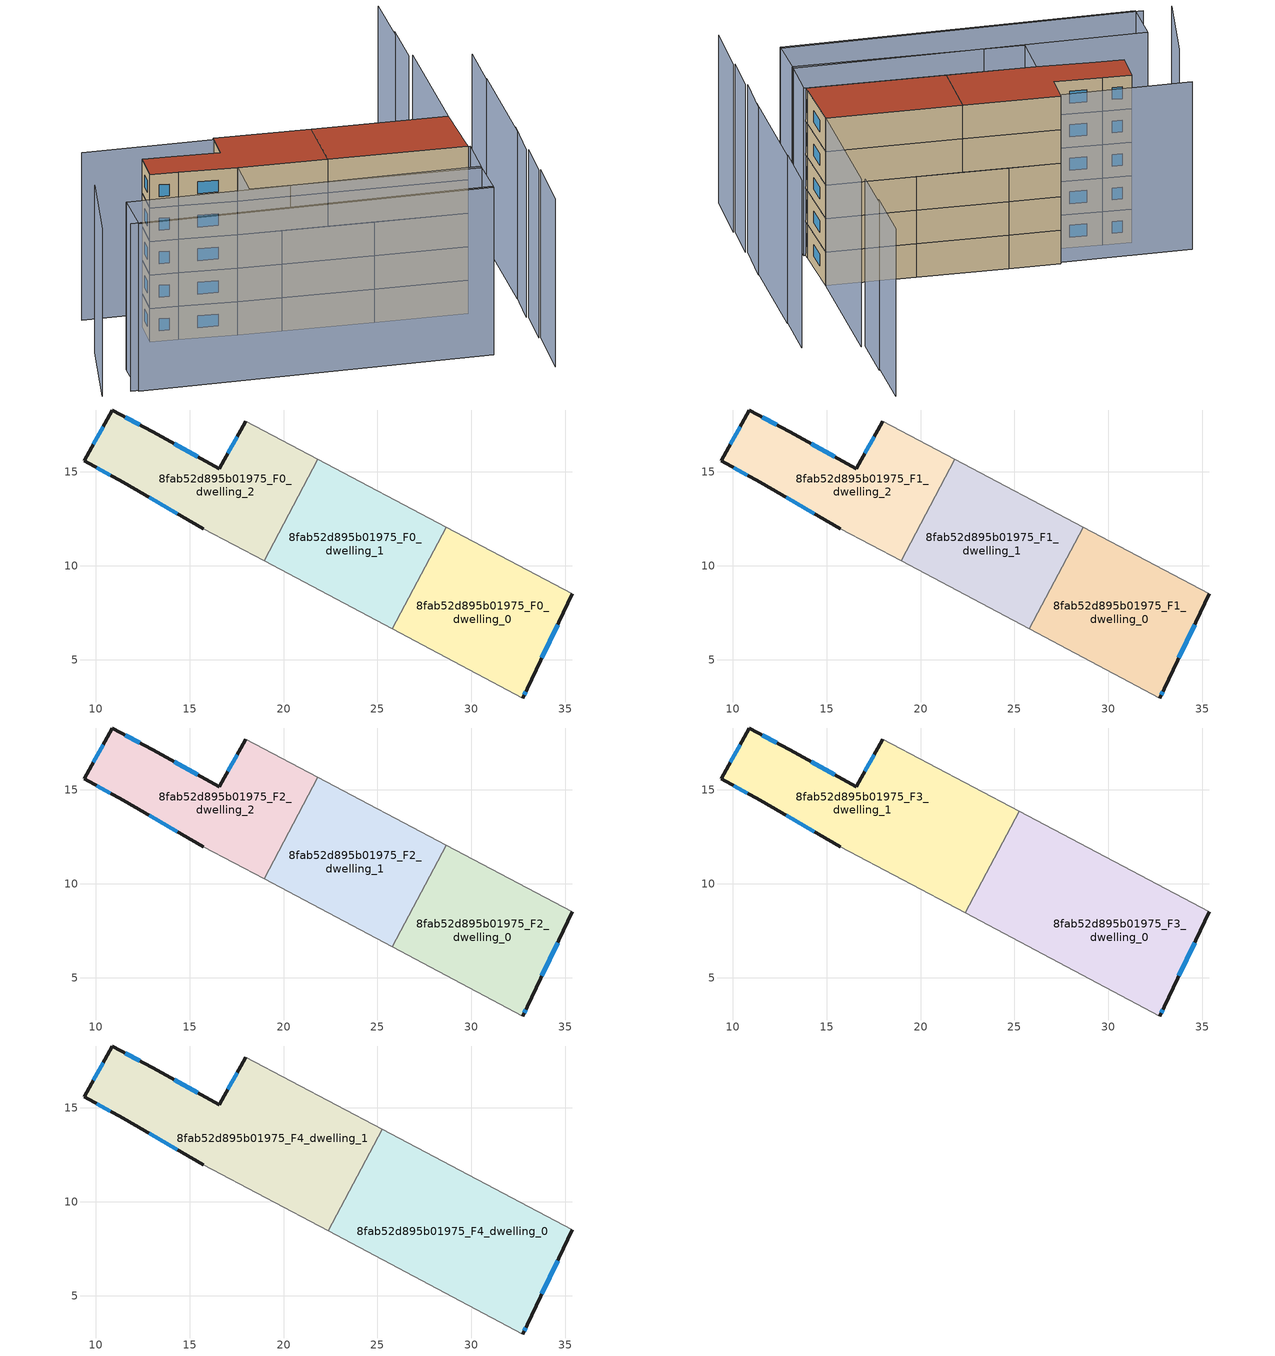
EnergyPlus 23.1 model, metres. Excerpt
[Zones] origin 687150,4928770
8fab52d895b01975_F0_dwelling_0
 floor ground (EU_floor_Construction): 35.38,8.51 32.97,3.46 32.73,2.96 25.79,6.64 28.67,12.06 z0
 wall outside (EU_wall_Construction): 32.73,2.96 32.97,3.46 35.38,8.51 z0:3
 wall adiabatic (EU_wall_Construction): 35.38,8.51 28.67,12.06 / 25.79,6.64 32.73,2.96 z0:3
 wall to 8fab52d895b01975_F0_dwelling_1 (EU_wall_Construction): 28.67,12.06 25.79,6.64 z0:3
 window (EU_Window_Construction): 33.76,5.1 34.6,6.87 / 32.81,3.12 32.89,3.3 z0.98:2.02
8fab52d895b01975_F0_dwelling_1
 floor ground (EU_floor_Construction): 28.67,12.06 25.79,6.64 18.96,10.26 21.83,15.68 z0
 wall adiabatic (EU_wall_Construction): 18.96,10.26 25.79,6.64 / 28.67,12.06 21.83,15.68 z0:3
 wall to 8fab52d895b01975_F0_dwelling_2 (EU_wall_Construction): 21.83,15.68 18.96,10.26 z0:3
8fab52d895b01975_F0_dwelling_2
 floor ground (EU_floor_Construction): 21.83,15.68 18.96,10.26 15.71,11.98 11.45,14.44 9.37,15.59 10.87,18.3 13.03,17.15 16.56,15.17 17.99,17.71 z0
 wall outside (EU_wall_Construction): 17.99,17.71 16.56,15.17 13.03,17.15 10.87,18.3 9.37,15.59 11.45,14.44 15.71,11.98 z0:3
 wall adiabatic (EU_wall_Construction): 21.83,15.68 17.99,17.71 / 15.71,11.98 18.96,10.26 z0:3
 window (EU_Window_Construction): 10.39,17.42 9.86,16.47 / 12.33,17.52 11.58,17.93 / 15.42,15.81 14.18,16.51 / 17.53,16.88 17.03,16 / 12.84,13.64 14.33,12.78 / 10.05,15.22 10.78,14.81 z0.98:2.02
8fab52d895b01975_F1_dwelling_0
 floor to 8fab52d895b01975_F0_dwelling_0 (EU_floor_Construction): 35.38,8.51 32.97,3.46 32.73,2.96 25.79,6.64 28.67,12.06 z3
 wall outside (EU_wall_Construction): 32.73,2.96 32.97,3.46 35.38,8.51 z3:6
 wall adiabatic (EU_wall_Construction): 35.38,8.51 28.67,12.06 / 25.79,6.64 32.73,2.96 z3:6
 wall to 8fab52d895b01975_F1_dwelling_1 (EU_wall_Construction): 28.67,12.06 25.79,6.64 z3:6
 window (EU_Window_Construction): 33.76,5.1 34.6,6.87 / 32.81,3.12 32.89,3.3 z3.98:5.02
8fab52d895b01975_F1_dwelling_1
 floor to 8fab52d895b01975_F0_dwelling_1 (EU_floor_Construction): 28.67,12.06 25.79,6.64 18.96,10.26 21.83,15.68 z3
 wall adiabatic (EU_wall_Construction): 18.96,10.26 25.79,6.64 / 28.67,12.06 21.83,15.68 z3:6
 wall to 8fab52d895b01975_F1_dwelling_2 (EU_wall_Construction): 21.83,15.68 18.96,10.26 z3:6
8fab52d895b01975_F1_dwelling_2
 floor to 8fab52d895b01975_F0_dwelling_2 (EU_floor_Construction): 21.83,15.68 18.96,10.26 15.71,11.98 11.45,14.44 9.37,15.59 10.87,18.3 13.03,17.15 16.56,15.17 17.99,17.71 z3
 wall outside (EU_wall_Construction): 17.99,17.71 16.56,15.17 13.03,17.15 10.87,18.3 9.37,15.59 11.45,14.44 15.71,11.98 z3:6
 wall adiabatic (EU_wall_Construction): 21.83,15.68 17.99,17.71 / 15.71,11.98 18.96,10.26 z3:6
 window (EU_Window_Construction): 10.39,17.42 9.86,16.47 / 12.33,17.52 11.58,17.93 / 15.42,15.81 14.18,16.51 / 17.53,16.88 17.03,16 / 12.84,13.64 14.33,12.78 / 10.05,15.22 10.78,14.81 z3.98:5.02
8fab52d895b01975_F2_dwelling_0
 floor to 8fab52d895b01975_F1_dwelling_0 (EU_floor_Construction): 35.38,8.51 32.97,3.46 32.73,2.96 25.79,6.64 28.67,12.06 z6
 wall outside (EU_wall_Construction): 32.73,2.96 32.97,3.46 35.38,8.51 z6:9
 wall adiabatic (EU_wall_Construction): 35.38,8.51 28.67,12.06 / 25.79,6.64 32.73,2.96 z6:9
 wall to 8fab52d895b01975_F2_dwelling_1 (EU_wall_Construction): 28.67,12.06 25.79,6.64 z6:9
 window (EU_Window_Construction): 33.76,5.1 34.6,6.87 / 32.81,3.12 32.89,3.3 z6.98:8.02
8fab52d895b01975_F2_dwelling_1
 floor to 8fab52d895b01975_F1_dwelling_1 (EU_floor_Construction): 28.67,12.06 25.79,6.64 18.96,10.26 21.83,15.68 z6
 wall adiabatic (EU_wall_Construction): 18.96,10.26 25.79,6.64 / 28.67,12.06 21.83,15.68 z6:9
 wall to 8fab52d895b01975_F2_dwelling_2 (EU_wall_Construction): 21.83,15.68 18.96,10.26 z6:9
8fab52d895b01975_F2_dwelling_2
 floor to 8fab52d895b01975_F1_dwelling_2 (EU_floor_Construction): 21.83,15.68 18.96,10.26 15.71,11.98 11.45,14.44 9.37,15.59 10.87,18.3 13.03,17.15 16.56,15.17 17.99,17.71 z6
 wall outside (EU_wall_Construction): 17.99,17.71 16.56,15.17 13.03,17.15 10.87,18.3 9.37,15.59 11.45,14.44 15.71,11.98 z6:9
 wall adiabatic (EU_wall_Construction): 21.83,15.68 17.99,17.71 / 15.71,11.98 18.96,10.26 z6:9
 window (EU_Window_Construction): 10.39,17.42 9.86,16.47 / 12.33,17.52 11.58,17.93 / 15.42,15.81 14.18,16.51 / 17.53,16.88 17.03,16 / 12.84,13.64 14.33,12.78 / 10.05,15.22 10.78,14.81 z6.98:8.02
8fab52d895b01975_F3_dwelling_0
 floor to 8fab52d895b01975_F2_dwelling_0 (EU_floor_Construction): 35.38,8.51 32.97,3.46 32.73,2.96 25.79,6.64 28.67,12.06 z9
 floor to 8fab52d895b01975_F2_dwelling_1 (EU_floor_Construction): 28.67,12.06 25.79,6.64 22.38,8.45 25.25,13.87 z9
 wall outside (EU_wall_Construction): 32.73,2.96 32.97,3.46 35.38,8.51 z9:12
 wall adiabatic (EU_wall_Construction): 35.38,8.51 25.25,13.87 / 22.38,8.45 32.73,2.96 z9:12
 wall to 8fab52d895b01975_F3_dwelling_1 (EU_wall_Construction): 25.25,13.87 22.38,8.45 z9:12
 window (EU_Window_Construction): 33.76,5.1 34.6,6.87 / 32.81,3.12 32.89,3.3 z9.98:11.02
8fab52d895b01975_F3_dwelling_1
 floor to 8fab52d895b01975_F2_dwelling_1 (EU_floor_Construction): 25.25,13.87 22.38,8.45 18.96,10.26 21.83,15.68 z9
 floor to 8fab52d895b01975_F2_dwelling_2 (EU_floor_Construction): 21.83,15.68 18.96,10.26 15.71,11.98 11.45,14.44 9.37,15.59 10.87,18.3 13.03,17.15 16.56,15.17 17.99,17.71 z9
 wall outside (EU_wall_Construction): 17.99,17.71 16.56,15.17 13.03,17.15 10.87,18.3 9.37,15.59 11.45,14.44 15.71,11.98 z9:12
 wall adiabatic (EU_wall_Construction): 25.25,13.87 17.99,17.71 / 15.71,11.98 22.38,8.45 z9:12
 window (EU_Window_Construction): 10.39,17.42 9.86,16.47 / 12.33,17.52 11.58,17.93 / 15.42,15.81 14.18,16.51 / 17.53,16.88 17.03,16 / 12.84,13.64 14.33,12.78 / 10.05,15.22 10.78,14.81 z9.98:11.02
8fab52d895b01975_F4_dwelling_0
 floor to 8fab52d895b01975_F3_dwelling_0 (EU_floor_Construction): 35.38,8.51 32.97,3.46 32.73,2.96 22.38,8.45 25.25,13.87 z12
 wall outside (EU_wall_Construction): 32.73,2.96 32.97,3.46 35.38,8.51 z12:15
 wall adiabatic (EU_wall_Construction): 35.38,8.51 25.25,13.87 / 22.38,8.45 32.73,2.96 z12:15
 wall to 8fab52d895b01975_F4_dwelling_1 (EU_wall_Construction): 25.25,13.87 22.38,8.45 z12:15
 window (EU_Window_Construction): 33.76,5.1 34.6,6.87 / 32.81,3.12 32.89,3.3 z12.98:14.02
 roof outside (EU_roof_Construction): 32.97,3.46 35.38,8.51 25.25,13.87 22.38,8.45 32.73,2.96 z15
8fab52d895b01975_F4_dwelling_1
 floor to 8fab52d895b01975_F3_dwelling_1 (EU_floor_Construction): 25.25,13.87 22.38,8.45 15.71,11.98 11.45,14.44 9.37,15.59 10.87,18.3 13.03,17.15 16.56,15.17 17.99,17.71 z12
 wall outside (EU_wall_Construction): 17.99,17.71 16.56,15.17 13.03,17.15 10.87,18.3 9.37,15.59 11.45,14.44 15.71,11.98 z12:15
 wall adiabatic (EU_wall_Construction): 25.25,13.87 17.99,17.71 / 15.71,11.98 22.38,8.45 z12:15
 window (EU_Window_Construction): 10.39,17.42 9.86,16.47 / 12.33,17.52 11.58,17.93 / 15.42,15.81 14.18,16.51 / 17.53,16.88 17.03,16 / 12.84,13.64 14.33,12.78 / 10.05,15.22 10.78,14.81 z12.98:14.02
 roof outside (EU_roof_Construction): 22.38,8.45 25.25,13.87 17.99,17.71 16.56,15.17 13.03,17.15 10.87,18.3 9.37,15.59 11.45,14.44 15.71,11.98 z15
shading: 31.33,-9.61 34.2,-4.44 / 34.02,-4.36 36.07,-0.75 / 35.89,-0.64 38.1,3.25 / 1.93,9.32 29.09,-4.35 / 37.68,2.57 42.56,12.08 / 42.51,12.04 44.81,16.52 / 4.67,16.98 -0.48,10.1 / 41.04,19.55 35.38,8.51 / 35.38,8.51 8,22.55 / 42.95,24.03 40.73,19.71 / 45.23,28.73 42.56,23.54 / 29.03,-4.54 2.44,8.88 / 2.44,8.88 4.39,12.74 / 4.39,12.74 30.98,-0.68 / 30.98,-0.68 29.03,-4.54 / 15.71,11.98 32.88,2.88 / 32.88,2.88 30.84,-0.97 / 30.84,-0.97 13.67,8.13 / 13.67,8.13 15.71,11.98 z0:15
[Building]
EU S2 Campaign: North Axis=0; Terrain=City; Solar Distribution=FullExterior
[Site:Location]
Bologna: Latitude=44.5; Longitude=11.25; Time Zone=1; Elevation=37
[SizingPeriod:WeatherFileDays]
AnnualSizingPeriod: Begin Month=1; Begin Day of Month=1; End Month=12; End Day of Month=31; Day of Week for Start Day=Monday; Use Weather File Daylight Saving Period=No; Use Weather File Rain and Snow Indicators=No
[MATERIAL]
EU_InternalMass_Material: Roughness=MediumRough; Thickness=0.1; Conductivity=1; Density=1800; Specific Heat=900; Thermal Absorptance=0.9; Solar Absorptance=0.7; Visible Absorptance=0.7
[MATERIAL:NOMASS] Roughness=MediumRough; Thermal Absorptance=0.9; Solar Absorptance=0.7; Visible Absorptance=0.7
Name | Thermal Resistance
EU_wall_NoMass | 0.905828
EU_roof_NoMass | 0.37593
EU_floor_NoMass | 0.67114
[WINDOWMATERIAL:SIMPLEGLAZINGSYSTEM]
EU_Window_SimpleGlazing: UFactor=4.52486; Solar Heat Gain Coefficient=0.85; Visible Transmittance=0.85
[CONSTRUCTION]
EU_wall_Construction: EU_wall_NoMass
EU_roof_Construction: EU_roof_NoMass
EU_floor_Construction: EU_floor_NoMass
EU_Window_Construction: EU_Window_SimpleGlazing
EU_InternalMass_Construction: EU_InternalMass_Material
[ZONE] Type=1; Multiplier=1; Ceiling Height=autocalculate; Floor Area=autocalculate; Part of Total Floor Area=Yes
Name | Volume
8fab52d895b01975_F0_dwelling_0 | 142.384
8fab52d895b01975_F1_dwelling_0; 8fab52d895b01975_F2_dwelling_0 | 142.386
8fab52d895b01975_F3_dwelling_0 | 213.583
8fab52d895b01975_F4_dwelling_0 | 213.599
8fab52d895b01975_F0_dwelling_1; 8fab52d895b01975_F1_dwelling_1; 8fab52d895b01975_F2_dwelling_1 | 142.381
8fab52d895b01975_F3_dwelling_1 | 213.577
8fab52d895b01975_F4_dwelling_1 | 213.589
8fab52d895b01975_F0_dwelling_2; 8fab52d895b01975_F1_dwelling_2; 8fab52d895b01975_F2_dwelling_2 | 142.4
[INTERNALMASS] Construction=EU_InternalMass_Construction
Name | Zone or ZoneList | Surface Area
8fab52d895b01975_F0_dwelling_0_EU_InternalMass | 8fab52d895b01975_F0_dwelling_0 | 47.4616
8fab52d895b01975_F0_dwelling_1_EU_InternalMass | 8fab52d895b01975_F0_dwelling_1 | 47.4602
8fab52d895b01975_F0_dwelling_2_EU_InternalMass | 8fab52d895b01975_F0_dwelling_2 | 47.4664
8fab52d895b01975_F1_dwelling_0_EU_InternalMass | 8fab52d895b01975_F1_dwelling_0 | 47.4616
8fab52d895b01975_F1_dwelling_1_EU_InternalMass | 8fab52d895b01975_F1_dwelling_1 | 47.4602
8fab52d895b01975_F1_dwelling_2_EU_InternalMass | 8fab52d895b01975_F1_dwelling_2 | 47.4664
8fab52d895b01975_F2_dwelling_0_EU_InternalMass | 8fab52d895b01975_F2_dwelling_0 | 47.4616
8fab52d895b01975_F2_dwelling_1_EU_InternalMass | 8fab52d895b01975_F2_dwelling_1 | 47.4602
8fab52d895b01975_F2_dwelling_2_EU_InternalMass | 8fab52d895b01975_F2_dwelling_2 | 47.4664
8fab52d895b01975_F3_dwelling_0_EU_InternalMass | 8fab52d895b01975_F3_dwelling_0 | 71.1997
8fab52d895b01975_F3_dwelling_1_EU_InternalMass | 8fab52d895b01975_F3_dwelling_1 | 71.1964
8fab52d895b01975_F4_dwelling_0_EU_InternalMass | 8fab52d895b01975_F4_dwelling_0 | 71.1997
8fab52d895b01975_F4_dwelling_1_EU_InternalMass | 8fab52d895b01975_F4_dwelling_1 | 71.1964
[OTHEREQUIPMENT] Fuel Type=Electricity; Design Level Calculation Method=Watts/Area; Power per Zone Floor Area=1; Fraction Latent=0; Fraction Radiant=0; Fraction Lost=0; Carbon Dioxide Generation Rate=0; EndUse Subcategory=EU_Step8_InternalGains
Name | Zone or ZoneList or Space or SpaceList | Schedule
EU_Step8_InternalGain_8fab52d895b01975_F0_dwelling_0_f000 | 8fab52d895b01975_F0_dwelling_0 | EU_Step8_GainSchedule_8fab52d895b01975_F0_dwelling_0_f000
EU_Step8_InternalGain_8fab52d895b01975_F0_dwelling_1_f000 | 8fab52d895b01975_F0_dwelling_1 | EU_Step8_GainSchedule_8fab52d895b01975_F0_dwelling_1_f000
EU_Step8_InternalGain_8fab52d895b01975_F0_dwelling_2_f000 | 8fab52d895b01975_F0_dwelling_2 | EU_Step8_GainSchedule_8fab52d895b01975_F0_dwelling_2_f000
EU_Step8_InternalGain_8fab52d895b01975_F1_dwelling_0_f000 | 8fab52d895b01975_F1_dwelling_0 | EU_Step8_GainSchedule_8fab52d895b01975_F1_dwelling_0_f000
EU_Step8_InternalGain_8fab52d895b01975_F1_dwelling_1_f000 | 8fab52d895b01975_F1_dwelling_1 | EU_Step8_GainSchedule_8fab52d895b01975_F1_dwelling_1_f000
EU_Step8_InternalGain_8fab52d895b01975_F1_dwelling_2_f000 | 8fab52d895b01975_F1_dwelling_2 | EU_Step8_GainSchedule_8fab52d895b01975_F1_dwelling_2_f000
EU_Step8_InternalGain_8fab52d895b01975_F2_dwelling_0_f000 | 8fab52d895b01975_F2_dwelling_0 | EU_Step8_GainSchedule_8fab52d895b01975_F2_dwelling_0_f000
EU_Step8_InternalGain_8fab52d895b01975_F2_dwelling_1_f000 | 8fab52d895b01975_F2_dwelling_1 | EU_Step8_GainSchedule_8fab52d895b01975_F2_dwelling_1_f000
EU_Step8_InternalGain_8fab52d895b01975_F2_dwelling_2_f000 | 8fab52d895b01975_F2_dwelling_2 | EU_Step8_GainSchedule_8fab52d895b01975_F2_dwelling_2_f000
EU_Step8_InternalGain_8fab52d895b01975_F3_dwelling_0_f000 | 8fab52d895b01975_F3_dwelling_0 | EU_Step8_GainSchedule_8fab52d895b01975_F3_dwelling_0_f000
EU_Step8_InternalGain_8fab52d895b01975_F3_dwelling_1_f000 | 8fab52d895b01975_F3_dwelling_1 | EU_Step8_GainSchedule_8fab52d895b01975_F3_dwelling_1_f000
EU_Step8_InternalGain_8fab52d895b01975_F4_dwelling_0_f000 | 8fab52d895b01975_F4_dwelling_0 | EU_Step8_GainSchedule_8fab52d895b01975_F4_dwelling_0_f000
EU_Step8_InternalGain_8fab52d895b01975_F4_dwelling_1_f000 | 8fab52d895b01975_F4_dwelling_1 | EU_Step8_GainSchedule_8fab52d895b01975_F4_dwelling_1_f000
[ZONEVENTILATION:DESIGNFLOWRATE] Schedule=EU_AlwaysOn; Design Flow Rate Calculation Method=AirChanges/Hour; Air Changes per Hour=0.73129; Ventilation Type=Natural; Fan Pressure Rise=0; Fan Total Efficiency=1; Constant Term Coefficient=1; Temperature Term Coefficient=0; Velocity Term Coefficient=0; Velocity Squared Term Coefficient=0; Minimum Indoor Temperature=-100; Maximum Indoor Temperature=100; Delta Temperature=-100; Minimum Outdoor Temperature=-100; Maximum Outdoor Temperature=100; Maximum Wind Speed=40
Name | Zone or ZoneList or Space or SpaceList
EU_ConstantAir_8fab52d895b01975_F0_dwelling_0 | 8fab52d895b01975_F0_dwelling_0
EU_ConstantAir_8fab52d895b01975_F0_dwelling_1 | 8fab52d895b01975_F0_dwelling_1
EU_ConstantAir_8fab52d895b01975_F0_dwelling_2 | 8fab52d895b01975_F0_dwelling_2
EU_ConstantAir_8fab52d895b01975_F1_dwelling_0 | 8fab52d895b01975_F1_dwelling_0
EU_ConstantAir_8fab52d895b01975_F1_dwelling_1 | 8fab52d895b01975_F1_dwelling_1
EU_ConstantAir_8fab52d895b01975_F1_dwelling_2 | 8fab52d895b01975_F1_dwelling_2
EU_ConstantAir_8fab52d895b01975_F2_dwelling_0 | 8fab52d895b01975_F2_dwelling_0
EU_ConstantAir_8fab52d895b01975_F2_dwelling_1 | 8fab52d895b01975_F2_dwelling_1
EU_ConstantAir_8fab52d895b01975_F2_dwelling_2 | 8fab52d895b01975_F2_dwelling_2
EU_ConstantAir_8fab52d895b01975_F3_dwelling_0 | 8fab52d895b01975_F3_dwelling_0
EU_ConstantAir_8fab52d895b01975_F3_dwelling_1 | 8fab52d895b01975_F3_dwelling_1
EU_ConstantAir_8fab52d895b01975_F4_dwelling_0 | 8fab52d895b01975_F4_dwelling_0
EU_ConstantAir_8fab52d895b01975_F4_dwelling_1 | 8fab52d895b01975_F4_dwelling_1
[HVACTEMPLATE:THERMOSTAT] Constant Heating Setpoint=20; Constant Cooling Setpoint=50
EU_HeatOnly_8fab52d895b01975_F0_dwelling_0; EU_HeatOnly_8fab52d895b01975_F0_dwelling_1; EU_HeatOnly_8fab52d895b01975_F0_dwelling_2; EU_HeatOnly_8fab52d895b01975_F1_dwelling_0; EU_HeatOnly_8fab52d895b01975_F1_dwelling_1; EU_HeatOnly_8fab52d895b01975_F1_dwelling_2; EU_HeatOnly_8fab52d895b01975_F2_dwelling_0; EU_HeatOnly_8fab52d895b01975_F2_dwelling_1; EU_HeatOnly_8fab52d895b01975_F2_dwelling_2; EU_HeatOnly_8fab52d895b01975_F3_dwelling_0; EU_HeatOnly_8fab52d895b01975_F3_dwelling_1; EU_HeatOnly_8fab52d895b01975_F4_dwelling_0; EU_HeatOnly_8fab52d895b01975_F4_dwelling_1
[HVACTEMPLATE:ZONE:IDEALLOADSAIRSYSTEM] System Availability Schedule=EU_AlwaysOn; Maximum Heating Supply Air Temperature=50; Minimum Cooling Supply Air Temperature=13; Maximum Heating Supply Air Humidity Ratio=0.0156; Minimum Cooling Supply Air Humidity Ratio=0.0077; Heating Limit=NoLimit; Cooling Limit=NoLimit; Heating Availability Schedule=EU_AlwaysOn; Cooling Availability Schedule=EU_CoolingOff; Dehumidification Control Type=ConstantSensibleHeatRatio; Cooling Sensible Heat Ratio=0.7; Dehumidification Setpoint=60; Humidification Control Type=None; Humidification Setpoint=30; Outdoor Air Method=None; Outdoor Air Flow Rate per Person=0.00944; Outdoor Air Flow Rate per Zone Floor Area=0; Outdoor Air Flow Rate per Zone=0; Demand Controlled Ventilation Type=None; Outdoor Air Economizer Type=NoEconomizer; Heat Recovery Type=None; Sensible Heat Recovery Effectiveness=0.7; Latent Heat Recovery Effectiveness=0.65
Name | Template Thermostat
8fab52d895b01975_F0_dwelling_0 | EU_HeatOnly_8fab52d895b01975_F0_dwelling_0
8fab52d895b01975_F0_dwelling_1 | EU_HeatOnly_8fab52d895b01975_F0_dwelling_1
8fab52d895b01975_F0_dwelling_2 | EU_HeatOnly_8fab52d895b01975_F0_dwelling_2
8fab52d895b01975_F1_dwelling_0 | EU_HeatOnly_8fab52d895b01975_F1_dwelling_0
8fab52d895b01975_F1_dwelling_1 | EU_HeatOnly_8fab52d895b01975_F1_dwelling_1
8fab52d895b01975_F1_dwelling_2 | EU_HeatOnly_8fab52d895b01975_F1_dwelling_2
8fab52d895b01975_F2_dwelling_0 | EU_HeatOnly_8fab52d895b01975_F2_dwelling_0
8fab52d895b01975_F2_dwelling_1 | EU_HeatOnly_8fab52d895b01975_F2_dwelling_1
8fab52d895b01975_F2_dwelling_2 | EU_HeatOnly_8fab52d895b01975_F2_dwelling_2
8fab52d895b01975_F3_dwelling_0 | EU_HeatOnly_8fab52d895b01975_F3_dwelling_0
8fab52d895b01975_F3_dwelling_1 | EU_HeatOnly_8fab52d895b01975_F3_dwelling_1
8fab52d895b01975_F4_dwelling_0 | EU_HeatOnly_8fab52d895b01975_F4_dwelling_0
8fab52d895b01975_F4_dwelling_1 | EU_HeatOnly_8fab52d895b01975_F4_dwelling_1
[SIZING:ZONE] Zone Cooling Design Supply Air Temperature Input Method=SupplyAirTemperature; Zone Cooling Design Supply Air Temperature=13; Zone Heating Design Supply Air Temperature Input Method=SupplyAirTemperature; Zone Heating Design Supply Air Temperature=50; Zone Cooling Design Supply Air Humidity Ratio=0.008; Zone Heating Design Supply Air Humidity Ratio=0.008; Cooling Design Air Flow Method=DesignDay; Cooling Design Air Flow Rate=0; Cooling Minimum Air Flow per Zone Floor Area=0.000762; Cooling Minimum Air Flow=0; Cooling Minimum Air Flow Fraction=0.2; Heating Design Air Flow Method=DesignDay; Heating Design Air Flow Rate=0; Heating Maximum Air Flow per Zone Floor Area=0.002032; Heating Maximum Air Flow=0.141576; Heating Maximum Air Flow Fraction=0.3; Account for Dedicated Outdoor Air System=No; Dedicated Outdoor Air System Control Strategy=NeutralSupplyAir; Dedicated Outdoor Air Low Setpoint Temperature for Design=autosize; Dedicated Outdoor Air High Setpoint Temperature for Design=autosize; Zone Load Sizing Method=Sensible Load Only No Latent Load; Zone Latent Cooling Design Supply Air Humidity Ratio Input Method=HumidityRatioDifference; Zone Cooling Design Supply Air Humidity Ratio Difference=0.005; Zone Latent Heating Design Supply Air Humidity Ratio Input Method=HumidityRatioDifference; Zone Humidification Design Supply Air Humidity Ratio Difference=0.005
8fab52d895b01975_F0_dwelling_0; 8fab52d895b01975_F0_dwelling_1; 8fab52d895b01975_F0_dwelling_2; 8fab52d895b01975_F1_dwelling_0; 8fab52d895b01975_F1_dwelling_1; 8fab52d895b01975_F1_dwelling_2; 8fab52d895b01975_F2_dwelling_0; 8fab52d895b01975_F2_dwelling_1; 8fab52d895b01975_F2_dwelling_2; 8fab52d895b01975_F3_dwelling_0; 8fab52d895b01975_F3_dwelling_1; 8fab52d895b01975_F4_dwelling_0; 8fab52d895b01975_F4_dwelling_1
[SCHEDULE:CONSTANT]
Name | Hourly Value
EU_AlwaysOn | 1
EU_CoolingOff | 0
[SCHEDULE:FILE] Column Number=1; Rows to Skip at Top=0; Number of Hours of Data=8760; Column Separator=Comma; Interpolate to Timestep=No; Minutes per Item=60; Adjust Schedule for Daylight Savings=Yes
Name | File
EU_Step8_GainSchedule_8fab52d895b01975_F0_dwelling_0_f000 | ../../schedules/8fab52d895b01975/8fab52d895b01975_F0_dwelling_0_f000_gain.csv
EU_Step8_GainSchedule_8fab52d895b01975_F0_dwelling_1_f000 | ../../schedules/8fab52d895b01975/8fab52d895b01975_F0_dwelling_1_f000_gain.csv
EU_Step8_GainSchedule_8fab52d895b01975_F0_dwelling_2_f000 | ../../schedules/8fab52d895b01975/8fab52d895b01975_F0_dwelling_2_f000_gain.csv
EU_Step8_GainSchedule_8fab52d895b01975_F1_dwelling_0_f000 | ../../schedules/8fab52d895b01975/8fab52d895b01975_F1_dwelling_0_f000_gain.csv
EU_Step8_GainSchedule_8fab52d895b01975_F1_dwelling_1_f000 | ../../schedules/8fab52d895b01975/8fab52d895b01975_F1_dwelling_1_f000_gain.csv
EU_Step8_GainSchedule_8fab52d895b01975_F1_dwelling_2_f000 | ../../schedules/8fab52d895b01975/8fab52d895b01975_F1_dwelling_2_f000_gain.csv
EU_Step8_GainSchedule_8fab52d895b01975_F2_dwelling_0_f000 | ../../schedules/8fab52d895b01975/8fab52d895b01975_F2_dwelling_0_f000_gain.csv
EU_Step8_GainSchedule_8fab52d895b01975_F2_dwelling_1_f000 | ../../schedules/8fab52d895b01975/8fab52d895b01975_F2_dwelling_1_f000_gain.csv
EU_Step8_GainSchedule_8fab52d895b01975_F2_dwelling_2_f000 | ../../schedules/8fab52d895b01975/8fab52d895b01975_F2_dwelling_2_f000_gain.csv
EU_Step8_GainSchedule_8fab52d895b01975_F3_dwelling_0_f000 | ../../schedules/8fab52d895b01975/8fab52d895b01975_F3_dwelling_0_f000_gain.csv
EU_Step8_GainSchedule_8fab52d895b01975_F3_dwelling_1_f000 | ../../schedules/8fab52d895b01975/8fab52d895b01975_F3_dwelling_1_f000_gain.csv
EU_Step8_GainSchedule_8fab52d895b01975_F4_dwelling_0_f000 | ../../schedules/8fab52d895b01975/8fab52d895b01975_F4_dwelling_0_f000_gain.csv
EU_Step8_GainSchedule_8fab52d895b01975_F4_dwelling_1_f000 | ../../schedules/8fab52d895b01975/8fab52d895b01975_F4_dwelling_1_f000_gain.csv
